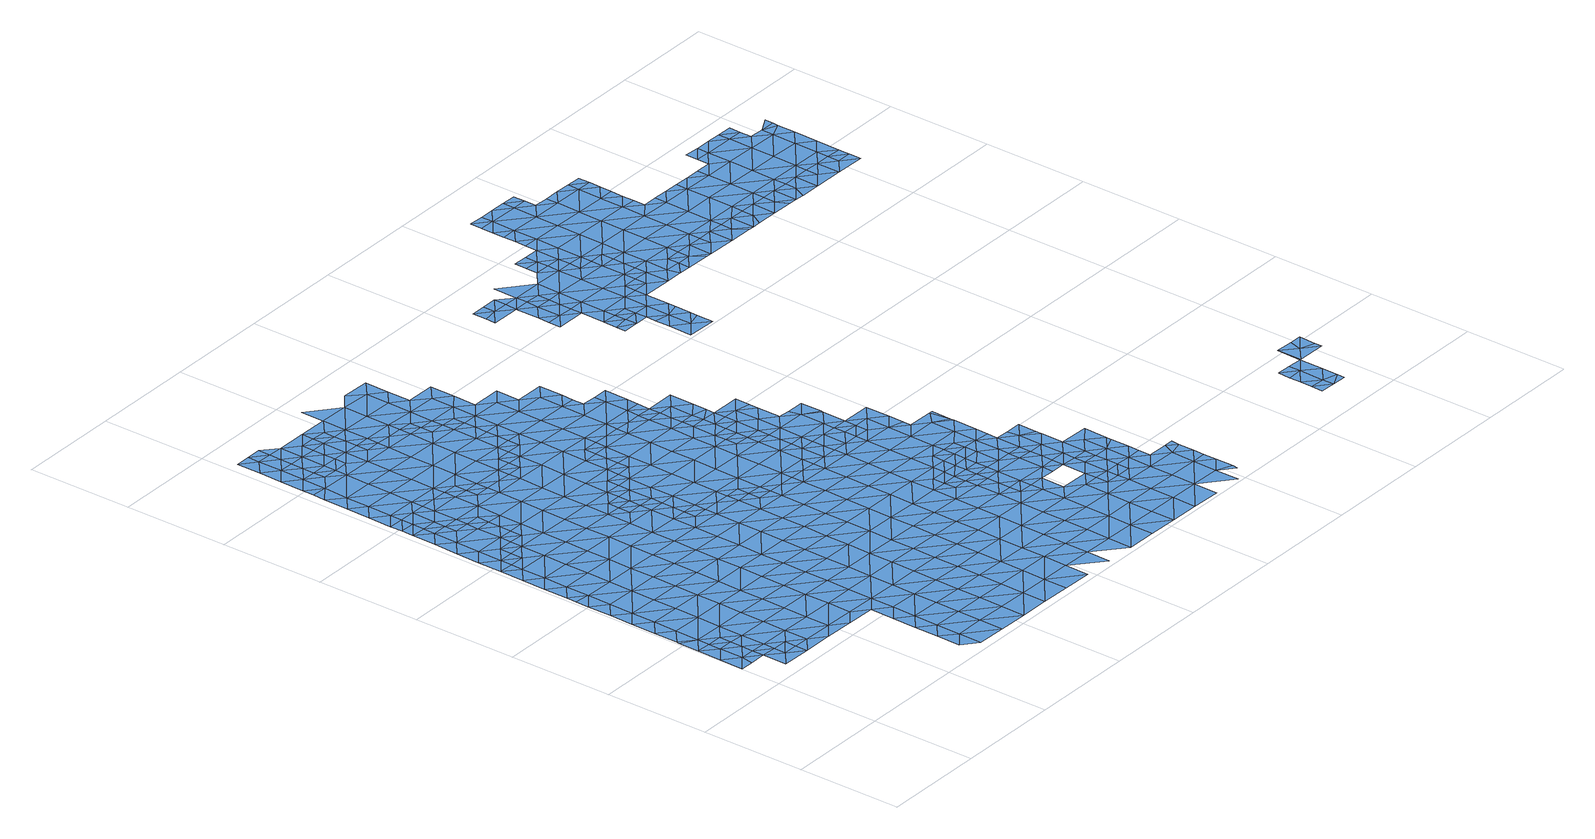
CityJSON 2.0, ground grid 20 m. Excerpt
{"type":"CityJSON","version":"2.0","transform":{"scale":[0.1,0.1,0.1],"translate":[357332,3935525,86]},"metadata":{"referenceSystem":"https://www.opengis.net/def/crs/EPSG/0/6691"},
"CityObjects":{
"waterbody1":{"type":"WaterBody","attributes":{"name":"9","class":"1140","function":"1","WaterBodyRiverFloodingRiskAttribute.description":"5","WaterBodyRiverFloodingRiskAttribute.rankOrg":"1","WaterBodyRiverFloodingRiskAttribute.adminType":"2","WaterBodyRiverFloodingRiskAttribute.scale":"L1"},"geometry":[{"type":"MultiSurface","lod":"1","boundaries":[[[0,1,2]],[[3,4,5]],[[6,5,4]],[[3,7,4]],[[8,9,1]],[[1,9,2]],[[9,10,2]],[[6,2,10]],[[6,4,2]],[[0,2,4]],[[0,4,11]],[[11,4,7]]]}]},
"waterbody2":{"type":"WaterBody","attributes":{"name":"9","class":"1140","function":"1","WaterBodyRiverFloodingRiskAttribute.description":"5","WaterBodyRiverFloodingRiskAttribute.rankOrg":"2","WaterBodyRiverFloodingRiskAttribute.adminType":"2","WaterBodyRiverFloodingRiskAttribute.scale":"L1"},"geometry":[{"type":"MultiSurface","lod":"1","boundaries":[[[12,13,14]],[[12,10,13]],[[10,9,13]],[[14,15,16]],[[14,13,15]],[[9,8,13]],[[11,7,17]],[[18,0,11]],[[19,16,20]],[[16,15,20]],[[11,17,18]],[[18,21,0]],[[21,8,1]],[[22,13,8]],[[1,0,21]],[[23,19,20]],[[24,19,23]],[[17,25,18]],[[15,26,20]],[[15,13,26]],[[22,8,21]],[[27,24,23]],[[28,24,27]],[[29,21,18]],[[26,13,22]],[[25,29,18]],[[30,23,20]],[[31,32,28]],[[33,34,25]],[[27,31,28]],[[33,35,34]],[[26,30,20]],[[32,31,36]],[[37,34,35]],[[34,29,25]],[[38,39,36]],[[31,38,36]],[[22,21,40]],[[40,21,29]],[[41,23,30]],[[22,42,26]],[[27,23,43]],[[44,39,38]],[[45,29,34]],[[46,39,44]],[[43,23,41]],[[31,27,43]],[[47,30,26]],[[22,40,48]],[[46,49,50]],[[34,37,45]],[[42,47,26]],[[46,44,49]],[[38,31,51]],[[22,48,42]],[[51,31,43]],[[52,50,49]],[[40,29,53]],[[41,30,47]],[[53,29,45]],[[44,38,54]],[[40,55,48]],[[54,38,51]],[[56,49,44]],[[45,37,57]],[[58,42,48]],[[43,41,59]],[[60,51,43]],[[52,49,61]],[[40,53,55]],[[62,44,54]],[[55,58,48]],[[41,47,59]],[[56,44,62]],[[63,43,59]],[[64,54,51]],[[61,49,56]],[[45,57,65]],[[47,42,66]],[[67,68,69]],[[60,43,63]],[[66,42,58]],[[47,70,59]],[[53,45,71]],[[53,72,55]],[[73,74,75]],[[67,76,68]],[[77,74,73]],[[71,45,65]],[[78,61,56]],[[79,61,78]],[[72,58,55]],[[75,80,81]],[[69,82,83]],[[64,51,60]],[[84,79,78]],[[62,54,64]],[[85,56,62]],[[59,86,63]],[[57,87,65]],[[47,66,70]],[[69,68,82]],[[88,84,78]],[[80,75,74]],[[53,71,72]],[[89,78,56]],[[86,59,70]],[[63,90,60]],[[77,91,74]],[[85,62,64]],[[92,83,93]],[[83,82,93]],[[68,76,94]],[[95,88,78]],[[66,58,96]],[[68,97,82]],[[96,58,72]],[[98,99,100]],[[90,63,86]],[[101,65,87]],[[102,64,60]],[[89,56,85]],[[66,103,70]],[[87,92,104]],[[80,74,105]],[[92,93,104]],[[106,93,82]],[[74,91,105]],[[71,65,101]],[[99,107,91]],[[97,68,94]],[[71,108,72]],[[109,60,90]],[[101,87,104]],[[66,96,110]],[[99,98,107]],[[111,78,89]],[[95,78,111]],[[112,96,72]],[[106,82,97]],[[103,113,70]],[[113,90,86]],[[105,91,114]],[[102,115,64]],[[115,89,85]],[[66,110,103]],[[106,116,93]],[[91,107,114]],[[71,101,108]],[[98,117,107]],[[60,109,102]],[[108,112,72]],[[86,70,113]],[[85,64,115]],[[118,95,111]],[[119,105,114]],[[120,95,118]],[[121,109,90]],[[122,120,118]],[[123,111,89]],[[104,93,124]],[[107,125,114]],[[97,94,126]],[[127,106,97]],[[128,117,129]],[[101,104,124]],[[125,107,117]],[[128,122,118]],[[110,96,130]],[[129,122,128]],[[93,116,124]],[[130,96,112]],[[110,131,103]],[[101,132,108]],[[119,114,133]],[[90,113,121]],[[89,115,123]],[[132,112,108]],[[127,97,126]],[[125,117,128]],[[106,134,116]],[[135,113,103]],[[102,109,136]],[[127,134,106]],[[137,138,111]],[[101,124,139]],[[110,130,131]],[[131,135,103]],[[109,121,136]],[[136,140,102]],[[111,123,137]],[[133,114,141]],[[118,111,138]],[[114,125,141]],[[142,121,113]],[[101,139,132]],[[115,102,140]],[[138,143,118]],[[143,125,128]],[[144,145,146]],[[135,142,113]],[[140,147,115]],[[124,116,148]],[[128,118,143]],[[130,112,149]],[[150,133,141]],[[151,136,121]],[[149,112,132]],[[123,115,147]],[[130,152,131]],[[116,134,148]],[[125,153,141]],[[154,145,155]],[[142,151,121]],[[145,144,155]],[[147,156,123]],[[157,150,141]],[[139,124,158]],[[143,159,125]],[[160,135,131]],[[158,124,148]],[[153,157,141]],[[161,162,163]],[[127,126,164]],[[162,154,155]],[[137,123,156]],[[161,154,162]],[[158,165,139]],[[139,166,132]],[[125,159,153]],[[136,167,140]],[[130,149,152]],[[152,160,131]],[[151,167,136]],[[164,126,168]],[[134,127,164]],[[144,169,155]],[[170,148,134]],[[156,171,137]],[[150,157,172]],[[138,137,171]],[[173,163,174]],[[169,144,175]],[[169,176,155]],[[160,177,135]],[[163,162,174]],[[135,178,142]],[[179,173,174]],[[167,180,140]],[[140,181,147]],[[171,182,138]],[[166,139,165]],[[162,155,176]],[[166,183,132]],[[184,153,159]],[[170,134,164]],[[148,185,158]],[[147,186,156]],[[187,152,149]],[[170,185,148]],[[143,138,182]],[[149,132,183]],[[188,189,162]],[[142,190,151]],[[143,191,159]],[[162,176,188]],[[186,192,156]],[[193,184,159]],[[174,162,189]],[[183,187,149]],[[192,194,156]],[[156,194,171]],[[168,195,164]],[[147,181,186]],[[135,177,178]],[[151,190,167]],[[140,180,181]],[[191,143,182]],[[196,195,168]],[[197,193,159]],[[165,158,198]],[[160,152,187]],[[199,170,164]],[[165,200,166]],[[158,185,198]],[[142,178,190]],[[194,201,171]],[[180,167,202]],[[171,201,182]],[[197,159,191]],[[195,199,164]],[[203,186,181]],[[199,185,170]],[[202,204,180]],[[174,189,205]],[[206,183,166]],[[177,160,207]],[[208,178,177]],[[204,209,180]],[[180,209,181]],[[207,160,187]],[[165,198,200]],[[202,167,210]],[[211,203,181]],[[167,190,210]],[[212,201,194]],[[189,213,205]],[[209,211,181]],[[214,193,197]],[[185,215,198]],[[216,190,178]],[[217,187,183]],[[208,177,207]],[[199,215,185]],[[211,218,203]],[[166,200,206]],[[206,219,183]],[[220,221,222]],[[223,202,210]],[[213,224,205]],[[182,201,225]],[[226,200,198]],[[191,182,227]],[[219,217,183]],[[196,228,195]],[[217,207,187]],[[229,210,190]],[[212,230,201]],[[216,178,208]],[[231,221,232]],[[214,197,233]],[[182,225,227]],[[216,229,190]],[[221,220,232]],[[210,234,223]],[[197,191,235]],[[230,236,201]],[[237,208,207]],[[200,238,206]],[[236,239,201]],[[240,205,224]],[[201,239,225]],[[228,241,195]],[[195,242,199]],[[243,231,232]],[[244,231,243]],[[198,215,226]],[[217,237,207]],[[245,234,210]],[[224,244,243]],[[220,246,232]],[[191,227,235]],[[229,245,210]],[[241,242,195]],[[233,197,235]],[[199,242,215]],[[247,216,208]],[[238,200,226]],[[206,248,219]],[[240,224,243]],[[239,249,225]],[[237,247,208]],[[225,249,227]],[[250,251,252]],[[250,233,235]],[[253,226,215]],[[252,233,250]],[[216,254,229]],[[206,238,248]],[[219,255,217]],[[247,254,216]],[[243,232,256]],[[257,234,245]],[[232,246,256]],[[258,245,229]],[[259,251,250]],[[226,253,238]],[[256,260,243]],[[243,261,240]],[[215,242,262]],[[239,263,249]],[[219,248,264]],[[256,246,265]],[[266,258,229]],[[217,267,237]],[[268,257,245]],[[254,266,229]],[[258,268,245]],[[253,215,262]],[[227,249,269]],[[235,227,270]],[[271,259,250]],[[238,272,248]],[[219,264,255]],[[237,267,247]],[[268,273,257]],[[263,274,249]],[[253,272,238]],[[250,235,270]],[[265,275,256]],[[227,269,270]],[[261,243,260]],[[276,240,261]],[[242,241,277]],[[278,271,250]],[[277,241,279]],[[274,280,249]],[[242,281,262]],[[248,282,264]],[[280,283,249]],[[217,255,267]],[[247,284,254]],[[267,284,247]],[[269,249,283]],[[285,258,266]],[[286,260,256]],[[278,250,270]],[[275,286,256]],[[287,288,289]],[[290,275,287]],[[291,253,262]],[[264,292,255]],[[242,277,281]],[[293,294,269]],[[254,295,266]],[[293,269,283]],[[248,272,282]],[[284,295,254]],[[270,269,294]],[[287,289,290]],[[278,296,271]],[[266,297,285]],[[290,286,275]],[[296,298,299]],[[299,271,296]],[[292,264,282]],[[260,300,261]],[[262,281,301]],[[302,278,270]],[[292,303,255]],[[289,304,290]],[[305,300,260]],[[296,306,298]],[[291,262,301]],[[307,306,308]],[[266,309,297]],[[272,310,282]],[[307,298,306]],[[260,286,305]],[[267,311,284]],[[272,253,310]],[[267,255,311]],[[270,294,302]],[[266,295,309]],[[261,300,312]],[[281,277,313]],[[314,301,281]],[[306,315,308]],[[310,253,291]],[[290,316,286]],[[317,292,282]],[[302,318,278]],[[313,277,319]],[[320,315,304]],[[320,308,315]],[[255,303,311]],[[302,294,321]],[[284,322,295]],[[296,278,318]],[[286,323,305]],[[324,297,309]],[[290,304,316]],[[296,325,306]],[[326,303,292]],[[314,281,313]],[[327,323,286]],[[301,328,291]],[[316,327,286]],[[314,328,301]],[[329,300,305]],[[295,330,309]],[[282,310,317]],[[321,331,302]],[[317,326,292]],[[304,315,316]],[[284,311,322]],[[332,312,300]],[[325,296,318]],[[329,305,323]],[[333,313,319]],[[334,310,291]],[[324,309,335]],[[315,336,316]],[[315,306,337]],[[331,338,302]],[[295,322,330]],[[302,338,318]],[[332,300,329]],[[339,334,291]],[[340,314,313]],[[306,325,337]],[[341,322,311]],[[309,342,335]],[[343,303,326]],[[344,327,316]],[[291,328,339]],[[311,303,341]],[[315,345,336]],[[309,330,342]],[[346,323,327]],[[344,316,336]],[[345,315,337]],[[317,310,334]],[[347,326,317]],[[319,348,333]],[[314,340,328]],[[349,330,322]],[[303,343,341]],[[338,331,350]],[[344,346,327]],[[325,318,351]],[[352,337,325]],[[353,335,342]],[[318,338,351]],[[313,333,340]],[[328,354,339]],[[355,342,330]],[[347,317,334]],[[345,356,336]],[[343,326,357]],[[340,354,328]],[[350,358,338]],[[337,359,345]],[[322,341,349]],[[360,353,342]],[[352,325,351]],[[361,362,343]],[[343,362,341]],[[348,363,333]],[[361,343,357]],[[352,364,337]],[[339,365,334]],[[359,356,345]],[[357,326,366]],[[354,365,339]],[[326,347,366]],[[330,349,355]],[[334,367,347]],[[359,337,364]],[[368,338,358]],[[338,369,351]],[[370,349,341]],[[371,352,351]],[[342,372,360]],[[362,370,341]],[[365,373,334]],[[368,369,338]],[[374,357,366]],[[342,355,372]],[[375,368,358]],[[376,377,347]],[[369,371,351]],[[334,373,367]],[[376,347,367]],[[378,333,363]],[[379,355,349]],[[371,380,352]],[[366,347,377]],[[340,333,381]],[[340,382,354]],[[383,374,366]],[[384,370,362]],[[385,359,364]],[[370,379,349]],[[377,383,366]],[[386,360,372]],[[364,352,387]],[[387,352,380]],[[333,378,381]],[[354,382,365]],[[383,388,374]],[[389,372,355]],[[387,385,364]],[[390,368,375]],[[391,367,373]],[[379,389,355]],[[392,386,372]],[[365,393,373]],[[394,371,369]],[[395,370,384]],[[340,381,382]],[[396,369,368]],[[363,397,378]],[[398,396,368]],[[382,399,365]],[[400,391,373]],[[401,392,372]],[[368,390,398]],[[389,401,372]],[[393,400,373]],[[397,381,378]],[[402,403,388]],[[365,399,393]],[[395,384,404]],[[395,405,370]],[[370,405,379]],[[369,406,394]],[[406,369,396]],[[403,407,404]],[[363,408,397]],[[409,403,402]],[[381,410,382]],[[405,411,379]],[[397,410,381]],[[379,411,389]],[[407,403,409]],[[412,399,382]],[[413,392,401]],[[414,393,399]],[[402,415,409]],[[416,412,382]],[[410,416,382]],[[389,417,401]],[[418,411,405]],[[411,417,389]],[[409,419,407]],[[420,414,399]],[[401,421,413]],[[420,399,412]],[[409,415,419]],[[417,422,401]],[[397,423,410]],[[418,424,411]],[[425,419,415]],[[401,422,421]],[[397,408,423]],[[426,412,416]],[[427,425,415]],[[408,428,423]],[[410,429,416]],[[425,430,419]],[[423,429,410]],[[431,411,424]],[[432,419,430]],[[433,421,434]],[[424,432,430]],[[426,416,435]],[[427,436,425]],[[421,422,434]],[[437,433,434]],[[417,411,431]],[[422,417,438]],[[439,440,441]],[[431,424,430]],[[438,442,422]],[[436,443,425]],[[444,439,441]],[[434,445,437]],[[425,443,430]],[[440,446,441]],[[441,447,444]],[[435,416,448]],[[416,429,448]],[[449,417,431]],[[447,436,450]],[[434,422,451]],[[438,417,449]],[[450,444,447]],[[422,442,451]],[[443,452,430]],[[453,431,430]],[[446,454,441]],[[451,445,434]],[[455,429,423]],[[447,456,436]],[[436,456,443]],[[457,435,448]],[[458,435,457]],[[430,452,453]],[[449,459,438]],[[460,458,457]],[[455,448,429]],[[461,441,454]],[[456,462,443]],[[447,441,461]],[[423,463,464]],[[449,431,465]],[[466,467,454]],[[431,453,465]],[[467,460,457]],[[466,460,467]],[[448,468,457]],[[455,423,464]],[[447,469,456]],[[470,449,465]],[[459,449,470]],[[455,471,448]],[[447,461,469]],[[468,472,457]],[[473,454,467]],[[461,454,473]],[[474,456,469]],[[459,470,475]],[[462,456,476]],[[467,457,477]],[[468,448,471]],[[476,456,474]],[[457,472,477]],[[478,473,467]],[[479,464,480]],[[481,467,477]],[[455,464,482]],[[464,479,482]],[[482,483,455]],[[478,467,481]],[[461,473,484]],[[478,484,473]],[[455,485,471]],[[468,471,486]],[[455,483,485]],[[487,486,471]],[[487,471,485]],[[486,487,488]]]}]},
"waterbody3":{"type":"WaterBody","attributes":{"name":"9","class":"1140","function":"1","WaterBodyRiverFloodingRiskAttribute.description":"5","WaterBodyRiverFloodingRiskAttribute.rankOrg":"1","WaterBodyRiverFloodingRiskAttribute.adminType":"2","WaterBodyRiverFloodingRiskAttribute.scale":"L1"},"geometry":[{"type":"MultiSurface","lod":"1","boundaries":[[[17,7,489]],[[489,7,490]],[[33,489,35]],[[490,35,489]],[[33,25,489]],[[489,25,17]]]}]},
"waterbody4":{"type":"WaterBody","attributes":{"name":"9","class":"1140","function":"1","WaterBodyRiverFloodingRiskAttribute.description":"5","WaterBodyRiverFloodingRiskAttribute.rankOrg":"1","WaterBodyRiverFloodingRiskAttribute.adminType":"2","WaterBodyRiverFloodingRiskAttribute.scale":"L1"},"geometry":[{"type":"MultiSurface","lod":"1","boundaries":[[[491,492,493]],[[493,492,494]],[[493,494,84]],[[84,494,495]],[[495,494,496]],[[495,496,50]],[[50,52,495]],[[52,61,495]],[[497,496,494]],[[79,84,495]],[[493,84,88]],[[494,492,497]],[[122,491,493]],[[100,498,492]],[[98,491,129]],[[99,498,100]],[[99,91,77]],[[117,98,129]],[[99,77,498]],[[492,499,497]],[[492,498,499]],[[498,73,499]],[[77,73,498]],[[79,495,61]],[[129,491,122]],[[122,493,120]],[[120,493,95]],[[88,95,493]],[[98,100,491]],[[491,100,492]]]}]},
"waterbody5":{"type":"WaterBody","attributes":{"name":"9","class":"1140","function":"1","WaterBodyRiverFloodingRiskAttribute.description":"5","WaterBodyRiverFloodingRiskAttribute.rankOrg":"1","WaterBodyRiverFloodingRiskAttribute.adminType":"2","WaterBodyRiverFloodingRiskAttribute.scale":"L1"},"geometry":[{"type":"MultiSurface","lod":"1","boundaries":[[[500,222,501]],[[161,502,154]],[[503,504,231]],[[505,506,146]],[[80,105,507]],[[259,271,508]],[[146,509,144]],[[169,175,504]],[[188,176,503]],[[299,508,271]],[[299,298,508]],[[307,308,510]],[[510,308,511]],[[308,320,511]],[[320,289,511]],[[289,320,304]],[[287,275,265]],[[265,246,512]],[[246,500,512]],[[220,500,246]],[[220,222,500]],[[251,513,514]],[[222,504,501]],[[504,175,501]],[[175,509,501]],[[144,509,175]],[[501,509,515]],[[509,516,515]],[[517,516,509]],[[517,518,516]],[[519,518,517]],[[520,518,519]],[[521,518,520]],[[521,522,518]],[[521,523,522]],[[524,523,521]],[[525,523,524]],[[523,525,526]],[[525,510,526]],[[525,508,510]],[[513,508,525]],[[508,513,251]],[[244,503,231]],[[524,514,513]],[[527,514,524]],[[514,527,193]],[[184,193,527]],[[153,184,157]],[[520,105,119]],[[507,105,520]],[[80,507,81]],[[119,133,520]],[[521,133,150]],[[150,172,521]],[[172,157,527]],[[514,233,252]],[[214,233,514]],[[157,184,527]],[[214,514,193]],[[524,172,527]],[[252,251,514]],[[526,528,523]],[[526,500,528]],[[528,515,523]],[[525,524,513]],[[524,521,172]],[[522,523,515]],[[520,133,521]],[[520,519,507]],[[529,507,519]],[[529,519,530]],[[530,517,531]],[[531,517,506]],[[530,519,517]],[[532,531,506]],[[518,522,516]],[[509,506,517]],[[146,506,509]],[[522,515,516]],[[501,515,528]],[[528,500,501]],[[500,526,512]],[[512,526,288]],[[288,526,511]],[[288,287,512]],[[287,265,512]],[[289,288,511]],[[526,510,511]],[[298,307,510]],[[298,510,508]],[[259,508,251]],[[532,506,533]],[[533,506,505]],[[533,505,534]],[[534,505,502]],[[502,505,154]],[[505,145,154]],[[145,505,146]],[[176,169,504]],[[176,504,503]],[[221,231,504]],[[535,536,537]],[[536,502,537]],[[502,163,537]],[[161,163,502]],[[213,189,503]],[[188,503,189]],[[504,222,221]],[[537,163,173]],[[538,535,537]],[[244,213,503]],[[224,213,244]],[[173,538,537]],[[538,173,179]],[[81,507,529]],[[534,502,536]]]}]},
"waterbody6":{"type":"WaterBody","attributes":{"name":"9","class":"1140","function":"1","WaterBodyRiverFloodingRiskAttribute.description":"5","WaterBodyRiverFloodingRiskAttribute.rankOrg":"1","WaterBodyRiverFloodingRiskAttribute.adminType":"2","WaterBodyRiverFloodingRiskAttribute.scale":"L1"},"geometry":[{"type":"MultiSurface","lod":"1","boundaries":[[[539,540,541]],[[542,539,541]],[[541,543,542]],[[544,545,543]],[[546,544,541]],[[547,548,549]],[[546,550,544]],[[551,552,547]],[[223,234,553]],[[204,202,223]],[[204,223,553]],[[204,553,209]],[[551,218,211]],[[192,203,554]],[[554,230,212]],[[551,555,218]],[[236,556,239]],[[212,194,554]],[[203,192,186]],[[554,194,192]],[[236,230,556]],[[547,555,551]],[[547,549,555]],[[544,543,541]],[[548,557,549]],[[556,549,557]],[[549,556,555]],[[413,558,392]],[[559,560,558]],[[561,562,563]],[[564,390,375]],[[350,331,561]],[[263,239,556]],[[556,274,263]],[[283,280,565]],[[557,274,556]],[[566,565,567]],[[548,568,557]],[[566,283,565]],[[293,283,566]],[[294,293,566]],[[413,421,433]],[[413,433,558]],[[433,559,558]],[[559,433,437]],[[321,294,566]],[[566,331,321]],[[331,566,561]],[[566,567,561]],[[561,567,562]],[[540,562,567]],[[539,569,570]],[[540,570,562]],[[570,540,539]],[[285,268,258]],[[268,285,571]],[[285,297,571]],[[324,335,572]],[[572,335,573]],[[335,353,573]],[[353,360,573]],[[574,573,360]],[[574,575,573]],[[575,574,576]],[[577,574,578]],[[560,577,578]],[[560,578,392]],[[386,392,578]],[[360,386,578]],[[558,560,392]],[[576,579,575]],[[575,579,545]],[[580,545,579]],[[580,581,545]],[[582,581,580]],[[583,584,569]],[[569,584,585]],[[585,586,569]],[[586,587,569]],[[588,562,589]],[[555,556,230]],[[555,230,218]],[[218,230,554]],[[203,218,554]],[[211,209,551]],[[588,563,562]],[[564,563,588]],[[375,563,564]],[[375,358,563]],[[563,358,561]],[[358,350,561]],[[280,274,565]],[[557,565,274]],[[557,567,565]],[[568,567,557]],[[567,568,540]],[[568,541,540]],[[548,541,568]],[[548,546,541]],[[547,546,548]],[[547,550,546]],[[552,550,547]],[[273,550,552]],[[571,550,273]],[[571,572,550]],[[550,572,590]],[[590,572,575]],[[544,590,575]],[[550,590,544]],[[257,273,552]],[[257,552,234]],[[234,552,553]],[[553,552,551]],[[268,571,273]],[[553,551,209]],[[297,572,571]],[[297,324,572]],[[575,572,573]],[[578,574,360]],[[544,575,545]],[[581,543,545]],[[539,583,569]],[[587,570,569]],[[589,562,570]]]}]},
"waterbody7":{"type":"WaterBody","attributes":{"name":"9","class":"1140","function":"1","WaterBodyRiverFloodingRiskAttribute.description":"5","WaterBodyRiverFloodingRiskAttribute.rankOrg":"1","WaterBodyRiverFloodingRiskAttribute.adminType":"2","WaterBodyRiverFloodingRiskAttribute.scale":"L1"},"geometry":[{"type":"MultiSurface","lod":"1","boundaries":[[[374,388,591]],[[388,403,591]],[[361,384,362]],[[361,357,374]],[[403,404,591]],[[384,591,404]],[[361,374,591]],[[384,361,591]]]}]},
"waterbody8":{"type":"WaterBody","attributes":{"name":"9","class":"1140","function":"1","WaterBodyRiverFloodingRiskAttribute.description":"5","WaterBodyRiverFloodingRiskAttribute.rankOrg":"2","WaterBodyRiverFloodingRiskAttribute.adminType":"2","WaterBodyRiverFloodingRiskAttribute.scale":"L1"},"geometry":[{"type":"MultiSurface","lod":"1","boundaries":[[[564,592,390]],[[593,390,592]],[[589,587,594]],[[593,592,595]],[[570,587,589]],[[596,594,587]],[[586,596,587]],[[592,588,594]],[[594,588,589]],[[594,595,592]],[[564,588,592]],[[596,595,594]]]}]},
"waterbody9":{"type":"WaterBody","attributes":{"name":"9","class":"1140","function":"1","WaterBodyRiverFloodingRiskAttribute.description":"5","WaterBodyRiverFloodingRiskAttribute.rankOrg":"2","WaterBodyRiverFloodingRiskAttribute.adminType":"2","WaterBodyRiverFloodingRiskAttribute.scale":"L1"},"geometry":[{"type":"MultiSurface","lod":"1","boundaries":[[[597,598,599]],[[600,601,602]],[[602,601,603]],[[604,605,601]],[[600,606,601]],[[437,606,600]],[[577,560,607]],[[602,579,607]],[[608,598,609]],[[601,605,603]],[[437,600,559]],[[559,600,560]],[[600,607,560]],[[574,577,607]],[[580,579,602]],[[598,597,586]],[[576,574,607]],[[583,539,610]],[[542,610,539]],[[542,581,610]],[[581,582,610]],[[584,610,582]],[[583,610,584]],[[543,581,542]],[[580,602,582]],[[609,582,602]],[[576,607,579]],[[607,600,602]],[[602,603,609]],[[609,584,582]],[[603,608,609]],[[611,604,601]],[[611,601,606]],[[584,598,585]],[[609,598,584]],[[599,598,608]],[[586,585,598]]]}]},
"waterbody10":{"type":"WaterBody","attributes":{"name":"9","class":"1140","function":"1","WaterBodyRiverFloodingRiskAttribute.description":"5","WaterBodyRiverFloodingRiskAttribute.rankOrg":"1","WaterBodyRiverFloodingRiskAttribute.adminType":"2","WaterBodyRiverFloodingRiskAttribute.scale":"L1"},"geometry":[{"type":"MultiSurface","lod":"1","boundaries":[[[444,450,612]],[[613,614,615]],[[613,615,400]],[[402,614,415]],[[612,613,444]],[[615,614,377]],[[391,400,615]],[[450,427,612]],[[450,436,427]],[[367,391,615]],[[376,367,615]],[[614,383,377]],[[383,614,388]],[[400,616,613]],[[612,614,613]],[[612,415,614]],[[427,415,612]],[[377,376,615]],[[402,388,614]],[[613,439,444]],[[616,440,613]],[[440,439,613]]]}]},
"waterbody11":{"type":"WaterBody","attributes":{"name":"9","class":"1140","function":"1","WaterBodyRiverFloodingRiskAttribute.description":"5","WaterBodyRiverFloodingRiskAttribute.rankOrg":"1","WaterBodyRiverFloodingRiskAttribute.adminType":"2","WaterBodyRiverFloodingRiskAttribute.scale":"L1"},"geometry":[{"type":"MultiSurface","lod":"1","boundaries":[[[395,404,617]],[[617,405,395]],[[404,407,617]],[[407,432,617]],[[419,432,407]],[[432,418,617]],[[418,432,424]],[[418,405,617]]]}]},
"waterbody12":{"type":"WaterBody","attributes":{"name":"9","class":"1140","function":"1","WaterBodyRiverFloodingRiskAttribute.description":"5","WaterBodyRiverFloodingRiskAttribute.rankOrg":"1","WaterBodyRiverFloodingRiskAttribute.adminType":"2","WaterBodyRiverFloodingRiskAttribute.scale":"L1"},"geometry":[{"type":"MultiSurface","lod":"1","boundaries":[[[618,619,460]],[[619,618,414]],[[458,426,435]],[[458,460,619]],[[619,420,412]],[[420,619,414]],[[466,618,460]],[[426,458,619]],[[426,619,412]],[[446,440,618]],[[466,446,618]],[[454,446,466]],[[414,618,440]]]}]},
"waterbody13":{"type":"WaterBody","attributes":{"name":"9","class":"1140","function":"1","WaterBodyRiverFloodingRiskAttribute.description":"5","WaterBodyRiverFloodingRiskAttribute.rankOrg":"2","WaterBodyRiverFloodingRiskAttribute.adminType":"2","WaterBodyRiverFloodingRiskAttribute.scale":"L1"},"geometry":[{"type":"MultiSurface","lod":"1","boundaries":[[[620,621,622]],[[623,624,620]],[[622,623,620]],[[620,625,626]],[[620,627,621]],[[625,620,624]],[[627,620,626]]]}]},
"waterbody14":{"type":"WaterBody","attributes":{"name":"9","class":"1140","function":"1","WaterBodyRiverFloodingRiskAttribute.description":"5","WaterBodyRiverFloodingRiskAttribute.rankOrg":"2","WaterBodyRiverFloodingRiskAttribute.adminType":"2","WaterBodyRiverFloodingRiskAttribute.scale":"L1"},"geometry":[{"type":"MultiSurface","lod":"1","boundaries":[[[628,629,630]],[[628,630,631]],[[632,633,634]],[[635,634,636]],[[628,631,635]],[[634,635,631]],[[631,632,634]],[[632,631,626]],[[630,626,631]],[[637,634,633]],[[634,638,636]],[[638,634,637]]]}]},
"waterbody15":{"type":"WaterBody","attributes":{"name":"9","class":"1140","function":"1","WaterBodyRiverFloodingRiskAttribute.description":"5","WaterBodyRiverFloodingRiskAttribute.rankOrg":"1","WaterBodyRiverFloodingRiskAttribute.adminType":"2","WaterBodyRiverFloodingRiskAttribute.scale":"L1"},"geometry":[{"type":"MultiSurface","lod":"1","boundaries":[[[627,639,621]],[[627,626,639]],[[626,630,639]],[[638,640,641]],[[641,640,642]],[[643,644,645]],[[630,629,639]],[[636,646,635]],[[646,638,641]],[[636,638,646]],[[642,647,641]],[[644,648,649]],[[650,651,639]],[[643,648,644]],[[629,650,639]],[[645,652,643]],[[649,648,653]],[[628,654,629]],[[654,635,646]],[[628,635,654]],[[648,655,653]],[[654,650,629]],[[655,647,656]],[[657,641,647]],[[652,658,643]],[[656,653,655]],[[646,641,657]],[[648,643,659]],[[643,658,659]],[[657,647,655]],[[648,660,655]],[[661,648,659]],[[654,646,662]],[[660,648,661]],[[646,657,662]],[[663,655,660]],[[657,655,663]],[[664,654,662]],[[650,654,665]],[[666,662,657]],[[667,666,657]],[[665,654,664]],[[650,665,668]],[[657,663,667]],[[669,662,666]],[[670,668,665]],[[664,671,665]],[[664,662,669]],[[672,669,666]],[[669,673,664]],[[674,675,665]],[[664,673,671]],[[665,671,674]],[[670,665,675]],[[672,676,669]],[[677,671,673]],[[676,678,669]],[[679,673,669]],[[678,679,669]],[[680,681,673]],[[673,679,680]],[[677,673,681]],[[682,683,684]]]}]},
"waterbody16":{"type":"WaterBody","attributes":{"name":"9","class":"1140","function":"1","WaterBodyRiverFloodingRiskAttribute.description":"5","WaterBodyRiverFloodingRiskAttribute.rankOrg":"2","WaterBodyRiverFloodingRiskAttribute.adminType":"2","WaterBodyRiverFloodingRiskAttribute.scale":"L1"},"geometry":[{"type":"MultiSurface","lod":"1","boundaries":[[[642,640,685]],[[653,656,686]],[[647,642,656]],[[642,685,656]],[[687,686,688]],[[688,686,685]],[[640,688,685]],[[656,685,686]]]}]},
"waterbody17":{"type":"WaterBody","attributes":{"name":"9","class":"1140","function":"1","WaterBodyRiverFloodingRiskAttribute.description":"5","WaterBodyRiverFloodingRiskAttribute.rankOrg":"1","WaterBodyRiverFloodingRiskAttribute.adminType":"2","WaterBodyRiverFloodingRiskAttribute.scale":"L1"},"geometry":[{"type":"MultiSurface","lod":"1","boundaries":[[[689,690,691]],[[689,691,692]],[[693,694,691]],[[694,695,691]],[[696,691,695]],[[696,692,691]],[[697,698,699]],[[689,692,698]],[[698,697,689]],[[697,700,689]],[[700,697,701]],[[689,700,690]],[[690,693,691]]]}]},
"waterbody18":{"type":"WaterBody","attributes":{"name":"9","class":"1140","function":"1","WaterBodyRiverFloodingRiskAttribute.description":"5","WaterBodyRiverFloodingRiskAttribute.rankOrg":"1","WaterBodyRiverFloodingRiskAttribute.adminType":"2","WaterBodyRiverFloodingRiskAttribute.scale":"L1"},"geometry":[{"type":"MultiSurface","lod":"1","boundaries":[[[702,703,693]],[[704,705,706]],[[703,702,704]],[[704,706,703]],[[704,707,705]],[[702,708,704]],[[707,704,708]]]}]},
"waterbody19":{"type":"WaterBody","attributes":{"name":"9","class":"1140","function":"1","WaterBodyRiverFloodingRiskAttribute.description":"5","WaterBodyRiverFloodingRiskAttribute.rankOrg":"2","WaterBodyRiverFloodingRiskAttribute.adminType":"2","WaterBodyRiverFloodingRiskAttribute.scale":"L1"},"geometry":[{"type":"MultiSurface","lod":"1","boundaries":[[[709,710,711]],[[712,713,714]],[[712,715,713]],[[715,716,717]],[[718,719,717]],[[720,721,719]],[[722,723,724]],[[725,726,727]],[[728,724,729]],[[730,729,731]],[[727,732,733]],[[732,727,726]],[[675,726,725]],[[670,675,734]],[[735,734,736]],[[680,737,681]],[[672,666,738]],[[667,663,738]],[[719,728,730]],[[728,729,730]],[[730,717,719]],[[717,730,715]],[[715,730,713]],[[730,731,713]],[[713,731,710]],[[710,731,739]],[[710,714,713]],[[740,714,710]],[[740,709,741]],[[742,743,744]],[[738,666,667]],[[745,744,743]],[[744,745,746]],[[746,747,748]],[[747,749,748]],[[748,749,750]],[[750,751,748]],[[751,750,752]],[[750,753,752]],[[750,754,753]],[[752,753,755]],[[755,753,756]],[[753,757,756]],[[753,758,757]],[[757,759,756]],[[757,760,759]],[[756,759,761]],[[759,762,761]],[[759,763,762]],[[764,761,762]],[[761,764,765]],[[764,766,765]],[[764,767,766]],[[768,767,764]],[[768,769,767]],[[768,770,769]],[[768,771,770]],[[772,771,768]],[[771,773,770]],[[773,774,770]],[[774,775,770]],[[770,775,769]],[[769,775,776]],[[777,684,683]],[[778,777,683]],[[683,779,778]],[[779,780,781]],[[780,782,781]],[[783,782,780]],[[784,785,786]],[[785,784,765]],[[787,785,765]],[[788,785,787]],[[789,788,787]],[[786,790,784]],[[784,790,791]],[[791,790,792]],[[792,793,791]],[[794,795,796]],[[795,739,796]],[[739,795,797]],[[739,797,711]],[[742,738,663]],[[738,742,676]],[[676,672,738]],[[678,676,798]],[[744,798,676]],[[798,679,678]],[[679,798,737]],[[748,737,798]],[[680,679,737]],[[735,668,734]],[[668,670,734]],[[674,726,675]],[[674,671,726]],[[671,677,726]],[[677,681,726]],[[726,681,732]],[[681,737,732]],[[732,737,799]],[[799,737,751]],[[799,733,732]],[[799,800,733]],[[799,752,800]],[[733,800,796]],[[800,801,796]],[[800,802,801]],[[800,755,802]],[[755,791,802]],[[803,801,802]],[[802,793,803]],[[796,731,733]],[[729,733,731]],[[729,727,733]],[[724,727,729]],[[724,725,727]],[[723,725,724]],[[675,725,723]],[[734,675,723]],[[804,734,723]],[[804,736,734]],[[805,806,728]],[[806,724,728]],[[806,722,724]],[[728,721,805]],[[721,728,719]],[[807,720,719]],[[808,807,719]],[[808,719,718]],[[809,718,717]],[[716,809,717]],[[809,716,810]],[[710,709,740]],[[711,710,739]],[[731,796,739]],[[796,801,794]],[[791,793,802]],[[761,784,791]],[[788,789,811]],[[812,789,787]],[[781,812,787]],[[766,781,787]],[[782,812,781]],[[766,779,781]],[[766,778,779]],[[777,778,776]],[[769,776,778]],[[767,769,778]],[[766,767,778]],[[766,787,765]],[[761,765,784]],[[762,768,764]],[[762,813,768]],[[756,761,791]],[[755,756,791]],[[755,800,752]],[[799,751,752]],[[737,748,751]],[[798,746,748]],[[798,744,746]],[[814,745,743]],[[744,676,742]],[[749,815,750]],[[815,754,750]],[[754,816,753]],[[816,758,753]],[[758,817,757]],[[817,760,757]],[[760,818,759]],[[818,763,759]],[[763,819,762]],[[819,813,762]],[[813,772,768]]]}]},
"waterbody20":{"type":"WaterBody","attributes":{"name":"9","class":"1140","function":"1","WaterBodyRiverFloodingRiskAttribute.description":"5","WaterBodyRiverFloodingRiskAttribute.rankOrg":"1","WaterBodyRiverFloodingRiskAttribute.adminType":"2","WaterBodyRiverFloodingRiskAttribute.scale":"L1"},"geometry":[{"type":"MultiSurface","lod":"1","boundaries":[[[820,821,822]],[[823,824,825]],[[825,758,826]],[[827,754,828]],[[816,826,758]],[[829,830,814]],[[831,832,833]],[[832,831,813]],[[834,832,835]],[[834,835,821]],[[821,835,763]],[[819,763,835]],[[818,760,822]],[[820,822,836]],[[836,822,760]],[[836,760,824]],[[817,824,760]],[[825,824,758]],[[817,758,824]],[[745,830,746]],[[747,746,830]],[[747,830,749]],[[829,837,830]],[[830,837,749]],[[815,828,754]],[[815,749,828]],[[837,828,749]],[[837,827,828]],[[838,825,826]],[[838,826,827]],[[827,826,754]],[[816,754,826]],[[813,835,832]],[[772,831,771]],[[773,771,839]],[[833,839,771]],[[833,840,839]],[[841,839,840]],[[745,814,830]],[[774,773,841]],[[839,841,773]],[[771,831,833]],[[772,813,831]],[[821,763,822]],[[819,835,813]],[[818,822,763]],[[836,824,823]]]}]}
},
"vertices":[
[60,323,5],[60,346,5],[32,346,5],[27,277,5],[31,300,5],[2,277,5],[3,324,5],[59,277,5],[60,369,5],[32,369,5],[4,370,5],[59,300,5],
[4,410,5],[32,393,5],[5,416,5],[33,439,5],[5,462,5],[87,276,5],[88,299,5],[6,509,5],[34,485,5],[88,345,5],[89,392,5],[35,531,5],[7,555,5],[116,276,5],[90,438,5],[35,577,5],[7,601,5],[144,298,5],[91,484,5],[36,624,5],[8,627,5],[115,253,5],[144,252,5],[115,229,5],[8,647,5],[172,229,5],[37,670,5],[9,693,5],[145,344,5],[91,530,5],[147,437,5],[92,576,5],[38,716,5],[200,251,5],[10,740,5],[147,483,5],[146,391,5],[38,762,5],[10,786,5],[93,623,5],[39,785,5],[201,297,5],[94,669,5],[202,344,5],[95,761,5],[228,228,5],[202,390,5],[148,529,5],[149,622,5],[67,785,5],[94,715,5],[149,576,5],[150,668,5],[257,250,5],[203,436,5],[282,42,5],[311,64,5],[283,88,5],[204,482,5],[258,296,5],[258,343,5],[13,971,6],[42,993,6],[14,994,6],[310,18,5],[42,970,6],[96,808,5],[67,808,5],[42,1016,6],[14,1017,6],[311,111,5],[283,134,5],[68,831,5],[151,714,5],[205,528,5],[285,227,5],[96,831,5],[152,760,5],[205,575,5],[70,970,6],[284,180,5],[312,157,5],[366,17,5],[124,830,5],[259,389,5],[367,64,5],[98,923,6],[70,947,6],[69,924,6],[314,249,5],[207,667,5],[261,481,5],[313,203,5],[71,1016,6],[368,110,5],[98,946,6],[314,296,5],[206,621,5],[260,435,5],[152,807,5],[315,342,5],[261,528,5],[99,992,6],[208,713,5],[369,156,5],[126,923,6],[153,853,5],[99,1016,6],[125,853,5],[262,574,5],[125,876,5],[208,760,5],[369,202,5],[155,945,6],[423,16,5],[424,63,5],[154,899,5],[126,900,5],[316,388,5],[316,434,5],[371,295,5],[127,1015,6],[425,109,5],[317,480,5],[263,620,5],[209,806,5],[210,852,5],[370,248,5],[264,666,5],[155,992,6],[318,527,5],[211,898,5],[102,1200,7],[74,1224,7],[74,1201,7],[264,712,5],[425,155,5],[372,341,5],[156,1015,6],[319,573,5],[372,387,5],[183,968,6],[74,1247,7],[102,1224,7],[265,759,5],[184,991,6],[426,201,5],[211,944,6],[373,433,5],[75,1270,7],[103,1270,7],[75,1293,7],[481,62,5],[427,248,5],[428,294,5],[319,619,5],[480,16,5],[131,1223,7],[481,108,5],[266,805,5],[184,1014,6],[76,1316,7],[104,1316,7],[130,1200,7],[131,1246,7],[374,480,5],[375,526,5],[76,1340,7],[320,665,5],[321,712,5],[266,851,5],[428,340,5],[212,968,6],[482,154,5],[293,735,5],[429,386,5],[131,1269,7],[132,1292,7],[375,572,5],[267,897,5],[293,758,5],[240,967,6],[294,781,5],[537,61,5],[536,15,5],[268,944,6],[483,200,5],[538,107,5],[483,247,5],[322,804,5],[348,642,5],[321,735,5],[349,665,5],[161,1315,7],[484,293,5],[430,432,5],[431,479,5],[349,688,5],[376,618,5],[349,711,5],[322,781,5],[160,1292,7],[268,967,6],[539,153,5],[431,525,5],[486,385,5],[350,734,5],[485,339,5],[215,1199,7],[187,1222,7],[187,1199,7],[376,641,5],[189,1291,7],[323,850,5],[539,200,5],[324,896,5],[593,14,5],[432,571,5],[350,780,5],[188,1245,7],[216,1222,7],[297,966,6],[405,641,5],[325,943,6],[351,803,5],[486,432,5],[540,246,5],[351,827,5],[217,1314,7],[594,60,5],[595,106,5],[216,1268,7],[188,1268,7],[433,617,5],[244,1198,7],[487,478,5],[541,292,5],[380,849,5],[325,989,6],[297,1012,6],[297,989,6],[596,199,5],[488,524,5],[542,384,5],[272,1221,7],[433,640,5],[461,594,5],[326,1012,6],[273,1267,7],[274,1313,7],[595,152,5],[379,826,5],[542,338,5],[272,1198,7],[489,570,5],[543,431,5],[461,617,5],[381,895,5],[381,942,6],[354,1011,6],[597,245,5],[461,640,5],[408,826,5],[300,1197,6],[218,1360,7],[650,59,5],[382,988,6],[650,13,5],[408,849,5],[651,105,5],[598,291,5],[408,872,5],[544,477,5],[489,593,5],[329,1220,6],[300,1174,6],[300,1151,6],[328,1151,6],[328,1174,6],[653,198,5],[598,337,5],[409,895,5],[409,918,5],[545,523,5],[383,1034,6],[517,593,5],[355,1058,6],[354,1035,6],[331,1312,6],[652,151,5],[438,941,6],[599,383,5],[356,1150,6],[330,1266,6],[383,1080,6],[355,1081,6],[356,1104,6],[545,569,5],[653,244,5],[600,430,5],[303,1336,7],[707,58,5],[708,104,5],[384,1127,6],[385,1173,6],[654,290,5],[439,987,6],[706,12,5],[356,1127,6],[438,918,5],[600,476,5],[358,1243,6],[546,592,5],[439,1033,6],[655,336,5],[386,1219,6],[709,151,5],[358,1289,6],[601,522,5],[466,917,5],[359,1335,6],[764,57,5],[710,243,5],[574,592,5],[413,1149,6],[440,1079,6],[495,940,6],[709,197,5],[765,103,5],[656,429,5],[602,568,5],[656,383,5],[414,1195,6],[441,1126,6],[414,1242,6],[711,289,5],[763,11,5],[657,475,5],[494,917,5],[495,986,6],[496,1032,6],[602,591,5],[765,150,5],[658,521,5],[470,1148,6],[684,359,5],[523,916,5],[469,1102,6],[631,591,5],[684,382,5],[684,405,5],[820,10,5],[497,1079,6],[766,196,5],[712,335,5],[739,266,5],[551,939,6],[552,985,6],[713,428,5],[524,1009,6],[659,567,5],[767,242,5],[712,359,5],[551,916,5],[739,289,5],[740,312,5],[820,56,5],[714,474,5],[524,1032,6],[821,103,5],[822,149,5],[740,335,5],[713,405,5],[525,1101,6],[659,591,5],[525,1055,6],[740,358,5],[715,520,5],[579,915,5],[767,265,5],[687,590,5],[795,219,5],[552,1008,6],[741,427,5],[580,962,6],[877,55,5],[580,940,5],[823,195,5],[795,265,5],[715,567,5],[769,358,5],[741,381,5],[741,404,5],[742,451,5],[581,1008,6],[769,404,5],[876,9,5],[769,381,5],[878,102,5],[770,473,5],[851,171,5],[716,590,5],[851,218,5],[797,357,5],[879,148,5],[771,519,5],[770,450,5],[798,403,5],[851,195,5],[744,589,5],[772,566,5],[934,55,5],[798,450,5],[826,380,5],[879,171,5],[825,357,5],[933,8,5],[934,101,5],[826,426,5],[827,472,5],[798,427,5],[744,612,5],[773,612,5],[907,171,5],[854,356,5],[745,635,5],[800,542,5],[852,287,5],[852,264,5],[881,287,5],[800,557,5],[854,403,5],[853,310,5],[801,635,5],[880,263,5],[882,333,5],[935,147,5],[828,519,5],[853,333,5],[801,588,5],[855,424,5],[855,449,5],[909,263,5],[991,100,5],[882,379,5],[936,193,5],[908,194,5],[850,541,5],[908,217,5],[909,309,5],[880,402,5],[990,7,5],[990,54,5],[856,495,5],[908,240,5],[937,239,5],[964,170,5],[910,355,5],[856,502,5],[992,146,5],[964,194,5],[937,286,5],[910,366,5],[857,541,5],[911,402,5],[965,216,5],[965,262,5],[1019,41,5],[1018,30,5],[965,252,5],[1019,76,5],[1019,101,5],[966,308,5],[1020,123,5],[1003,169,5],[1020,154,5],[1021,169,5],
[87,253,5],[58,230,5],
[97,900,5],[41,901,5],[97,854,5],[40,855,5],[39,808,5],[11,832,5],[12,878,5],[41,947,6],[13,924,6],
[215,1175,7],[158,1176,7],[47,1271,7],[160,1269,7],[159,1223,7],[46,1224,7],[45,1178,7],[43,1040,6],[326,1035,6],[102,1177,7],[327,1081,6],[328,1127,6],[272,1175,7],[269,1036,6],[269,990,6],[158,1130,6],[101,1131,6],[44,1132,6],[100,1085,6],[44,1086,6],[99,1039,6],[156,1038,6],[157,1084,6],[214,1083,6],[213,1037,6],[270,1082,6],[271,1128,6],[212,991,6],[214,1129,6],[15,1063,6],[16,1109,6],[16,1156,6],[17,1180,7],[17,1202,7],[18,1248,7],[19,1340,7],[19,1294,7],[47,1317,7],[48,1340,7],
[577,777,5],[549,800,5],[548,754,5],[577,754,5],[576,731,5],[548,708,5],[604,707,5],[491,709,5],[434,710,5],[492,755,5],[435,756,5],[490,663,5],[378,711,5],[433,663,5],[377,664,5],[322,758,5],[378,757,5],[379,803,5],[436,802,5],[716,613,5],[716,636,5],[688,636,5],[494,894,5],[550,847,5],[550,893,5],[579,892,5],[436,848,5],[437,895,5],[493,847,5],[492,801,5],[606,799,5],[578,823,5],[489,616,5],[546,615,5],[603,615,5],[631,637,5],[603,661,5],[632,660,5],[660,637,5],[659,614,5],[632,683,5],[633,707,5],[605,730,5],[633,730,5],[605,776,5],[634,776,5],[634,799,5],[634,822,5],[606,823,5],[578,869,5],[578,846,5],[547,662,5],
[712,382,5],
[607,892,5],[636,915,5],[606,846,5],[635,868,5],[635,840,5],
[691,821,5],[662,799,5],[691,793,5],[717,659,5],[717,705,5],[661,706,5],[690,729,5],[746,728,5],[713,728,5],[745,682,5],[660,660,5],[690,775,5],[662,752,5],[605,753,5],[746,686,5],
[825,334,5],[824,287,5],[768,335,5],[767,288,5],[823,264,5],
[770,427,5],
[880,240,5],[879,194,5],
[670,1307,8],[699,1330,8],[671,1330,8],[642,1330,8],[642,1303,8],[642,1284,8],[698,1283,8],[699,1306,8],
[755,1259,8],[755,1282,8],[727,1283,8],[726,1260,8],[698,1237,8],[697,1215,8],[726,1214,8],[754,1236,8],[754,1213,8],[697,1191,8],[754,1190,8],
[727,1306,8],[753,1144,8],[782,1166,8],[781,1143,8],[836,1027,8],[808,1050,8],[807,1004,8],[782,1213,8],[809,1143,8],[837,1073,8],[808,1078,8],[784,1305,8],[728,1352,8],[864,1003,8],[809,1097,8],[783,1259,8],[837,1119,8],[809,1120,8],[838,1166,8],[864,1035,8],[865,1050,8],[865,1096,8],[865,1080,8],[839,1212,8],[866,1142,8],[840,1258,8],[840,1304,8],[867,1188,8],[866,1165,8],[812,1328,8],[896,1211,8],[841,1327,8],[868,1281,8],[895,1188,8],[896,1257,8],[869,1304,8],[869,1327,8],[924,1187,8],[897,1280,8],[924,1210,8],[924,1234,8],[925,1257,8],[925,1280,8],[1436,1334,8],[1407,1318,8],[1436,1318,8],
[781,1120,8],[782,1097,8],[752,1098,8],[752,1116,8],
[1331,94,5],[1360,117,5],[1332,141,5],[1303,118,5],[1360,163,5],[1332,164,5],[1304,164,5],[1303,141,5],[1331,71,5],[1303,95,5],[1302,72,5],[1359,85,5],[1359,71,5],
[1362,163,5],[1361,210,5],[1389,186,5],[1418,209,5],[1396,209,5],[1417,177,5],[1417,162,5],
[1098,1439,8],[1069,1439,8],[1097,1416,8],[1013,1463,8],[1013,1440,8],[1041,1463,8],[985,1464,8],[985,1487,8],[957,1487,8],[929,1511,8],[900,1488,8],[872,1489,8],[871,1466,8],[870,1396,8],[870,1373,8],[899,1396,8],[898,1350,8],[897,1303,8],[954,1349,8],[899,1442,8],[955,1395,8],[956,1441,8],[1012,1394,8],[954,1302,8],[1011,1348,8],[841,1350,8],[813,1351,8],[813,1374,8],[953,1256,8],[895,1165,8],[1068,1393,8],[1070,1462,8],[1098,1462,8],[923,1141,8],[956,1141,8],[951,1164,8],[980,1163,8],[980,1186,8],[1008,1186,8],[1009,1209,8],[1037,1185,8],[1066,1208,8],[1010,1255,8],[1066,1254,8],[1122,1207,8],[1093,1185,8],[1123,1253,8],[1180,1253,8],[1179,1206,8],[1150,1184,8],[1235,1205,8],[1207,1183,8],[1236,1252,8],[1292,1205,8],[1263,1182,8],[1293,1251,8],[1294,1297,8],[1350,1296,8],[1350,1250,8],[1349,1204,8],[1406,1249,8],[1405,1203,8],[1377,1180,8],[1348,1181,8],[1405,1180,8],[1433,1179,8],[1434,1225,8],[1435,1272,8],[1435,1307,8],[1407,1295,8],[1379,1319,8],[1379,1342,8],[1351,1342,8],[1351,1365,8],[1380,1365,8],[1237,1298,8],[1266,1321,8],[1237,1321,8],[1294,1343,8],[1266,1344,8],[1295,1366,8],[1209,1321,8],[1180,1299,8],[1181,1322,8],[1152,1322,8],[1096,1346,8],[1096,1369,8],[1068,1347,8],[1097,1393,8],[952,1210,8],[1010,1301,8],[1067,1301,8],[1096,1323,8],[1124,1300,8],[1124,1323,8],[841,1374,8],[871,1442,8],[871,1419,8],[872,1512,8],[900,1511,8],[957,1510,8],[985,1510,8],[1266,1367,8],[1323,1366,8],[1320,1181,8],[979,1140,8],[1065,1185,8],[1122,1184,8],[1178,1183,8],[1235,1182,8],[1292,1181,8],
[1245,1136,8],[1263,1136,8],[1235,1159,8],[1164,1137,8],[1178,1160,8],[1149,1137,8],[1121,1161,8],[1093,1138,8],[1065,1162,8],[1025,1139,8],[1008,1163,8],[1348,1157,8],[1319,1135,8],[1376,1134,8],[1280,1135,8],[1291,1158,8],[1206,1137,8],[1036,1139,8],[1138,1138,8],[1405,1157,8],[1433,1133,8],[1433,1157,8]
]}
